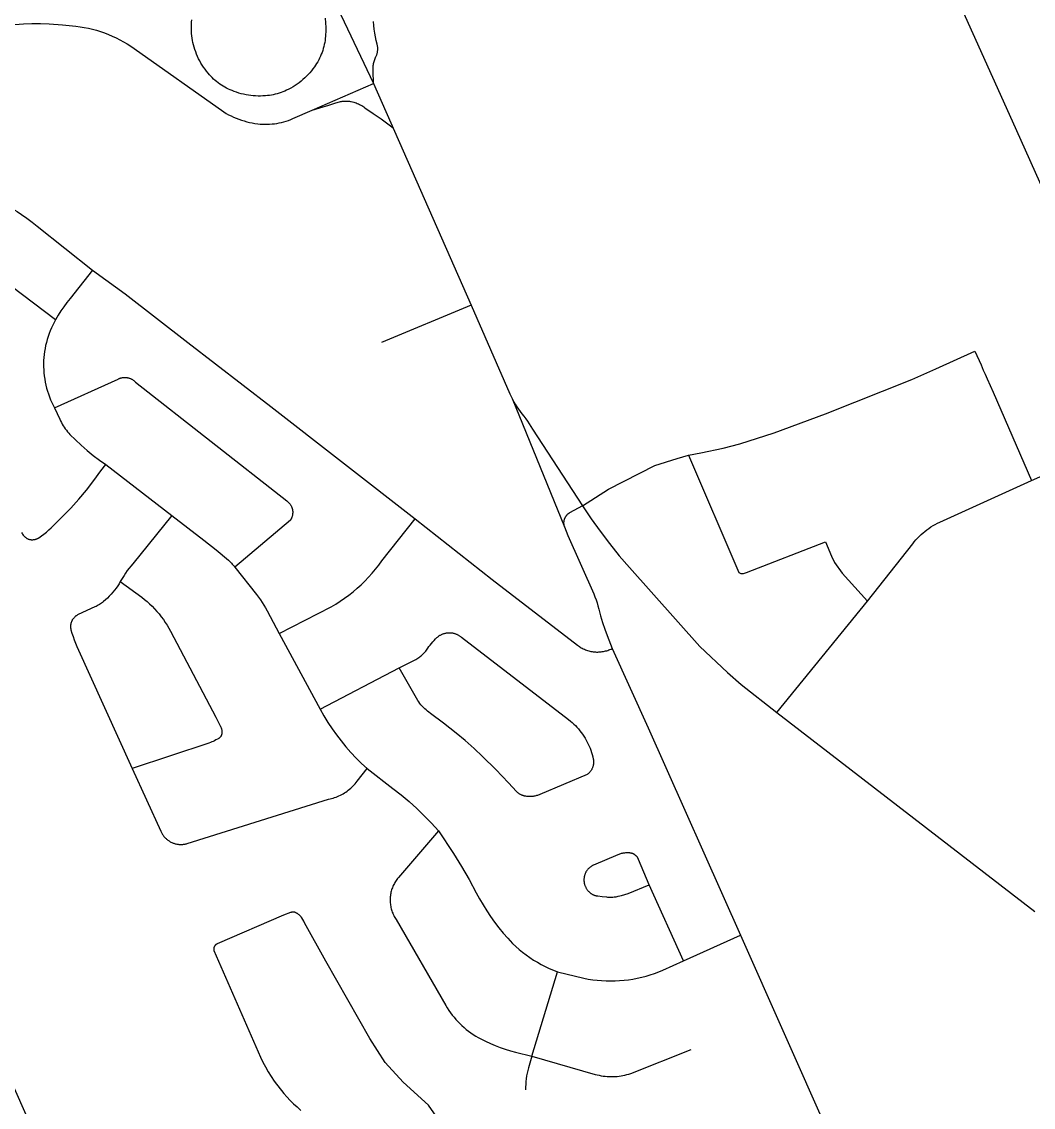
# Model space of a CAD drawing. Header units: inches. Extents: x 326453 to 344102, y 4677180 to 4689621.
# Drawn here: x 334223 to 335194, y 4681379 to 4682422 of the extents above; entities that cross this region are included whole.
import ezdxf

# ---------------------------------------------------------------- set-up
doc = ezdxf.new("R2010")
doc.units = ezdxf.units.IN
doc.header["$MEASUREMENT"] = 0
doc.layers.add('Street_Centreline', color=7, linetype='Continuous')

msp = doc.modelspace()

# ---------------------------------------------------------------- linework, layer by layer
at = {"layer": 'Street_Centreline'}
for p, q in [((334501.956, 4682336.69), (334560.8233, 4682362.1972)), ((334560.8233, 4682362.1972), (334654.5221, 4682149.5596)), ((334654.5221, 4682149.5596), (334568.2703, 4682113.6658)), ((334693.8478, 4682059.7951), (334744.0253, 4681936.4415)), ((334303.7372, 4681996.3012), (334367.1512, 4681947.3304)), ((334469.9908, 4681834.056), (334509.4356, 4681761.4088)), ((334509.4356, 4681761.4088), (334585.4266, 4681801.0495)), ((334947.9412, 4681758.3484), (335195.8834, 4681567.0923)), ((334858.5084, 4681519.6644), (334825.4576, 4681592.8436)), ((334151.0674, 4681542.7568), (334292.8792, 4681223.3838)), ((334858.5084, 4681519.6644), (334913.2224, 4681544.3943)), ((334913.2224, 4681544.3943), (335114.3564, 4681091.4805)), ((334712.6148, 4681428.3788), (334737.4757, 4681509.1982))]:
    msp.add_line(p, q, dxfattribs=at)
for points in [[(335009.142, 4682707.7503), (335009.0097, 4682707.0701), (335008.9006, 4682706.3858), (335008.815, 4682705.6982), (335008.7528, 4682705.008), (335008.7143, 4682704.3162), (335008.6993, 4682703.6234), (335008.7081, 4682702.9305), (335008.7404, 4682702.2383), (335008.7964, 4682701.5477), (335008.8759, 4682700.8593), (335008.9788, 4682700.174), (335009.1051, 4682699.4927), (335009.2545, 4682698.8161), (335009.427, 4682698.1449), (335009.6222, 4682697.4801), (335009.84, 4682696.8223), (335010.0801, 4682696.1723), (335010.3423, 4682695.5309), (335057.8173, 4682584.8127), (335174.1188, 4682326.4226), (335243.1956, 4682172.2234)], [(334460.3803, 4682578.0116), (334482.0379, 4682528.6116), (334507.6394, 4682474.3594), (334560.8233, 4682362.1972)], [(334514.4065, 4682425.2227), (334514.6949, 4682420.6924), (334514.8398, 4682416.1552), (334514.8412, 4682411.6157), (334514.7775, 4682409.6373), (334514.6482, 4682407.6621), (334514.4531, 4682405.6922), (334514.1927, 4682403.73), (334513.8672, 4682401.7775), (334513.4769, 4682399.8369), (334513.0222, 4682397.9104), (334512.5038, 4682396), (334511.922, 4682394.108), (334511.2777, 4682392.2363), (334510.5715, 4682390.3871), (334509.8042, 4682388.5624), (334508.9766, 4682386.7643), (334508.0896, 4682384.9947), (334507.1443, 4682383.2555), (334506.1417, 4682381.5488), (334505.0829, 4682379.8763), (334503.969, 4682378.24), (334502.5834, 4682376.3459), (334501.1332, 4682374.5007), (334499.6202, 4682372.7067), (334498.0461, 4682370.966), (334496.4129, 4682369.2807), (334494.7225, 4682367.6528), (334492.9769, 4682366.0842), (334491.1782, 4682364.5767), (334489.3285, 4682363.1323), (334487.43, 4682361.7527), (334485.4851, 4682360.4393), (334483.4959, 4682359.1939), (334481.465, 4682358.018), (334479.3947, 4682356.9128), (334477.2874, 4682355.8798), (334475.5283, 4682355.0899), (334473.744, 4682354.3586), (334471.9366, 4682353.6865), (334470.108, 4682353.0744), (334468.2602, 4682352.5231), (334466.3952, 4682352.0331), (334464.515, 4682351.6048), (334462.6217, 4682351.2389), (334460.7174, 4682350.9357), (334458.8041, 4682350.6955), (334456.8839, 4682350.5186), (334454.5555, 4682350.381), (334452.2239, 4682350.3195), (334449.8916, 4682350.3343), (334447.5609, 4682350.4253), (334445.2345, 4682350.5924), (334442.9148, 4682350.8354), (334440.6043, 4682351.1541), (334438.3054, 4682351.5482), (334436.0206, 4682352.0171), (334433.7523, 4682352.5605), (334431.5031, 4682353.1777), (334429.2752, 4682353.868), (334427.071, 4682354.6308), (334424.893, 4682355.4652), (334423.1266, 4682356.2092), (334421.3856, 4682357.0108), (334419.6719, 4682357.8692), (334417.9873, 4682358.7834), (334416.3337, 4682359.7525), (334414.7128, 4682360.7754), (334413.1264, 4682361.851), (334411.5761, 4682362.9782), (334410.0638, 4682364.1556), (334408.591, 4682365.3822), (334407.1593, 4682366.6565), (334405.7702, 4682367.9771), (334404.4253, 4682369.3427), (334403.1259, 4682370.7517), (334401.8736, 4682372.2027), (334400.379, 4682374.0566), (334398.9487, 4682375.9605), (334397.5843, 4682377.9122), (334396.2875, 4682379.9094), (334395.0598, 4682381.9498), (334393.9025, 4682384.031), (334392.8172, 4682386.1506), (334391.8049, 4682388.306), (334390.867, 4682390.4948), (334390.0044, 4682392.7144), (334389.2183, 4682394.9622), (334388.5095, 4682397.2356), (334387.8789, 4682399.5319), (334387.3721, 4682401.6558), (334386.9365, 4682403.7954), (334386.5725, 4682405.9484), (334386.2806, 4682408.1123), (334386.061, 4682410.2848), (334385.914, 4682412.4634), (334385.8398, 4682414.6457), (334385.8384, 4682416.8292), (334385.9099, 4682419.0116), (334386.0542, 4682421.1903), (334386.2711, 4682423.3631)], [(334216.2511, 4682419.1049), (334224.486, 4682419.67), (334232.7355, 4682419.9495), (334240.8119, 4682419.9495), (334249.2389, 4682419.651), (334262.126, 4682418.759), (334274.9771, 4682417.4454), (334278.9807, 4682416.9023), (334282.964, 4682416.2267), (334286.9228, 4682415.4193), (334290.8526, 4682414.481), (334294.7491, 4682413.4129), (334298.608, 4682412.2161), (334302.4251, 4682410.892), (334306.1962, 4682409.4419), (334309.9171, 4682407.8676), (334313.5837, 4682406.1707), (334317.192, 4682404.3531), (334320.738, 4682402.4168), (334324.2179, 4682400.3639), (334327.6277, 4682398.1967), (334330.9638, 4682395.9176), (334416.9594, 4682335.0512), (334419.2534, 4682333.6783), (334421.5924, 4682332.3836), (334423.9737, 4682331.1685), (334426.3947, 4682330.0345), (334428.8525, 4682328.9827), (334431.3444, 4682328.0145), (334433.8676, 4682327.1309), (334436.4191, 4682326.3329), (334438.9962, 4682325.6214), (334441.5957, 4682324.9973), (334444.2148, 4682324.4612), (334446.8505, 4682324.0137), (334449.4998, 4682323.6555), (334451.794, 4682323.4253), (334454.0949, 4682323.2757), (334456.3995, 4682323.207), (334458.7052, 4682323.2192), (334461.0091, 4682323.3123), (334463.3082, 4682323.4861), (334465.5998, 4682323.7405), (334467.8811, 4682324.0752), (334470.1493, 4682324.4897), (334472.4015, 4682324.9836), (334476.847, 4682326.2067), (334479.0348, 4682326.9345), (334481.1958, 4682327.7387), (334483.3272, 4682328.6181), (334501.956, 4682336.69)], [(334560.8233, 4682362.1972), (334560.2997, 4682374.4988), (334560.2746, 4682375.5025), (334560.2846, 4682376.5064), (334560.3298, 4682377.5094), (334560.4101, 4682378.5102), (334560.5255, 4682379.5075), (334560.6757, 4682380.5002), (334560.8605, 4682381.487), (334561.0798, 4682382.4668), (334561.3333, 4682383.4382), (334561.6207, 4682384.4002), (334561.9416, 4682385.3516), (334562.2956, 4682386.2911), (334562.6823, 4682387.2176), (334563.1013, 4682388.13), (334563.3451, 4682388.6603), (334563.571, 4682389.1985), (334563.7786, 4682389.7441), (334563.9676, 4682390.2963), (334564.1379, 4682390.8546), (334564.2892, 4682391.4183), (334564.4214, 4682391.9869), (334564.5344, 4682392.5595), (334564.628, 4682393.1357), (334564.7021, 4682393.7146), (334564.7566, 4682394.2958), (334564.7914, 4682394.8784), (334564.8066, 4682395.4619), (334564.802, 4682396.0456), (334564.7778, 4682396.6288), (334564.7339, 4682397.2108), (334564.6704, 4682397.791), (334564.5873, 4682398.3688), (334564.4848, 4682398.9434), (334564.3629, 4682399.5142), (334564.2219, 4682400.0806), (334563.3388, 4682403.6378), (334562.5814, 4682407.2238), (334561.9507, 4682410.8343), (334561.4475, 4682414.4647), (334561.0724, 4682418.1106), (334560.8259, 4682421.7674)], [(334501.956, 4682336.69), (334512.4716, 4682339.8247), (334517.9535, 4682341.6914), (334523.4812, 4682343.3052), (334529.0497, 4682344.9663), (334529.9007, 4682345.1328), (334530.757, 4682345.2694), (334531.6176, 4682345.3757), (334532.4814, 4682345.4518), (334533.3474, 4682345.4975), (334534.2144, 4682345.5127), (334535.0814, 4682345.4975), (334535.9474, 4682345.4518), (334536.8112, 4682345.3757), (334537.6718, 4682345.2694), (334538.5281, 4682345.1328), (334539.3791, 4682344.9663), (334540.5553, 4682344.6931), (334541.7212, 4682344.3791), (334542.8754, 4682344.0246), (334544.0166, 4682343.6302), (334545.1434, 4682343.1962), (334546.2543, 4682342.7232), (334547.3481, 4682342.2117), (334548.4235, 4682341.6625), (334549.479, 4682341.0761), (334550.5134, 4682340.4533), (334551.5255, 4682339.7949), (334552.5141, 4682339.1015), (334560.2905, 4682333.587), (334568.1995, 4682328.2645), (334579.561, 4682319.6743)], [(334172.6733, 4682254.7865), (334174.894, 4682254.7835), (334177.1133, 4682254.7042), (334179.3285, 4682254.5487), (334181.5371, 4682254.3171), (334183.7364, 4682254.0097), (334185.9238, 4682253.627), (334188.0968, 4682253.1692), (334190.2528, 4682252.637), (334192.3892, 4682252.031), (334194.5035, 4682251.352), (334196.5932, 4682250.6006), (334198.6559, 4682249.7779), (334200.6891, 4682248.8848), (334205.2511, 4682246.6986), (334209.742, 4682244.3698), (334214.1573, 4682241.9004), (334218.4924, 4682239.2931), (334222.7432, 4682236.5504), (334227.8964, 4682233.0019), (334232.9463, 4682229.3078), (334237.8887, 4682225.4712), (334290.9488, 4682183.0564)], [(334290.9488, 4682183.0564), (334269.307, 4682155.8746), (334266.2923, 4682151.9694), (334263.396, 4682147.9756), (334260.6207, 4682143.8968), (334257.969, 4682139.7366), (334255.4432, 4682135.4988)], [(334290.9488, 4682183.0564), (334303.7709, 4682173.6654), (334322.0959, 4682160.4817), (334382.5514, 4682113.7394), (334462.1236, 4682052.0032), (334600.632, 4681944.4318)], [(334255.4432, 4682135.4988), (334202.5649, 4682175.3488)], [(334654.5221, 4682149.5596), (334691.7308, 4682064.2607), (334692.8922, 4682061.7157), (334694.1384, 4682059.2111), (334695.4681, 4682056.7498), (334696.8797, 4682054.3345), (334698.3716, 4682051.968), (334699.9421, 4682049.653), (334701.5895, 4682047.392), (334703.3119, 4682045.1876), (334705.1528, 4682042.8406), (334706.9229, 4682040.4397), (334708.6206, 4682037.9871), (334710.2444, 4682035.4849), (334711.7929, 4682032.9355), (334713.2646, 4682030.3409), (334761.346, 4681956.7991)], [(334255.4432, 4682135.4988), (334254.0136, 4682132.9156), (334252.6728, 4682130.2852), (334251.4224, 4682127.6107), (334250.2639, 4682124.8951), (334249.1985, 4682122.1416), (334248.2275, 4682119.3535), (334247.352, 4682116.5339), (334246.5731, 4682113.6861), (334245.8916, 4682110.8134), (334245.3084, 4682107.9192), (334244.8241, 4682105.0068), (334244.4393, 4682102.0796), (334244.1544, 4682099.141), (334243.9698, 4682096.1944), (334243.8857, 4682093.2432), (334243.9021, 4682090.2908), (334244.0191, 4682087.3408), (334244.2365, 4682084.3964), (334244.554, 4682081.4611), (334244.9714, 4682078.5384), (334245.488, 4682075.6315), (334246.1034, 4682072.744), (334246.8168, 4682069.8791), (334247.6273, 4682067.0401), (334248.5341, 4682064.2305), (334249.5361, 4682061.4533), (334250.632, 4682058.7118), (334251.8208, 4682056.0093), (334253.1008, 4682053.3489), (334254.4708, 4682050.7336)], [(334761.346, 4681956.7991), (334786.5327, 4681972.7311), (334830.7337, 4681995.6368), (334852.4596, 4682002.1251), (334863.1278, 4682005.3802), (334874.9946, 4682007.6631), (334896.6006, 4682012.1415), (334912.5879, 4682016.3251), (334945.6262, 4682026.8877), (334994.7031, 4682045.0397), (335077.6593, 4682078.2109), (335100.7434, 4682088.1835), (335138.3039, 4682105.3912), (335144.1568, 4682092.048), (335146.3117, 4682087.1348), (335148.0983, 4682083.0528), (335149.9807, 4682078.7577), (335155.6292, 4682065.9702), (335192.7197, 4681981.2254)], [(334254.4708, 4682050.7336), (334315.446, 4682078.5317), (334315.8919, 4682078.7437), (334316.3449, 4682078.9403), (334316.8043, 4682079.1214), (334317.2696, 4682079.2866), (334317.7403, 4682079.4358), (334318.2158, 4682079.5689), (334318.6956, 4682079.6856), (334319.1791, 4682079.7859), (334319.6658, 4682079.8696), (334320.155, 4682079.9367), (334320.6462, 4682079.987), (334321.1388, 4682080.0205), (334321.6323, 4682080.0371), (334322.1261, 4682080.0368), (334322.6196, 4682080.0197), (334323.1122, 4682079.9858), (334323.6034, 4682079.935), (334324.0926, 4682079.8675), (334324.5791, 4682079.7833), (334325.0625, 4682079.6825), (334325.5422, 4682079.5653), (334326.0176, 4682079.4318), (334326.4881, 4682079.2821), (334326.9533, 4682079.1164), (334327.4125, 4682078.9349), (334327.8653, 4682078.7378), (334328.311, 4682078.5254), (334328.7493, 4682078.2979), (334329.1795, 4682078.0556), (334329.6012, 4682077.7986), (334330.0138, 4682077.5275), (334330.417, 4682077.2424), (334330.8102, 4682076.9436), (334331.193, 4682076.6317), (334331.5648, 4682076.3068), (334331.9254, 4682075.9694), (334332.2742, 4682075.6199), (334477.3882, 4681961.626), (334477.7715, 4681961.3451), (334478.1448, 4681961.051), (334478.5075, 4681960.7441), (334478.8594, 4681960.4247), (334479.1999, 4681960.0932), (334479.5286, 4681959.7501), (334479.8452, 4681959.3957), (334480.1492, 4681959.0304), (334480.4402, 4681958.6548), (334480.718, 4681958.2693), (334480.9822, 4681957.8743), (334481.2324, 4681957.4703), (334481.4684, 4681957.0579), (334481.6899, 4681956.6375), (334481.8966, 4681956.2096), (334482.0882, 4681955.7747), (334482.2645, 4681955.3334), (334482.4253, 4681954.8863), (334482.5705, 4681954.4338), (334482.6997, 4681953.9765), (334482.813, 4681953.515), (334482.91, 4681953.0498), (334482.9908, 4681952.5816), (334483.0552, 4681952.1107), (334483.1032, 4681951.638), (334483.1346, 4681951.1638), (334483.1494, 4681950.6888), (334483.1477, 4681950.2137), (334483.1294, 4681949.7388), (334483.0946, 4681949.2649), (334483.0432, 4681948.7925), (334482.9754, 4681948.3222), (334482.8913, 4681947.8545), (334482.7908, 4681947.39), (334482.6742, 4681946.9294), (334482.5417, 4681946.473), (334482.3933, 4681946.0216), (334482.2292, 4681945.5756), (334482.0497, 4681945.1356), (334481.8549, 4681944.7022), (334481.6452, 4681944.2758), (334481.4207, 4681943.857), (334481.1817, 4681943.4463), (334480.9286, 4681943.0441), (334427.5564, 4681897.8228)], [(334254.4708, 4682050.7336), (334259.4085, 4682039.866), (334260.1647, 4682038.2743), (334260.9745, 4682036.7092), (334261.837, 4682035.1725), (334262.7513, 4682033.666), (334263.7163, 4682032.1915), (334264.7309, 4682030.7507), (334265.7939, 4682029.3451), (334266.904, 4682027.9766), (334268.06, 4682026.6465), (334269.2606, 4682025.3566), (334274.5753, 4682020.0255), (334280.0715, 4682014.8818), (334285.7428, 4682009.9317), (334291.5822, 4682005.1811), (334297.5827, 4682000.6358), (334303.7372, 4681996.3012)], [(334947.9412, 4681758.3484), (335035.0133, 4681865.1087), (335078.4878, 4681920.3889), (335079.9975, 4681922.2454), (335081.567, 4681924.0515), (335083.1947, 4681925.8054), (335084.8788, 4681927.5052), (335086.6176, 4681929.1491), (335088.4091, 4681930.7353), (335090.2515, 4681932.2621), (335092.1428, 4681933.7279), (335094.0809, 4681935.1312), (335096.0639, 4681936.4704), (335098.0895, 4681937.7441), (335100.1557, 4681938.951), (335102.2602, 4681940.0897), (335104.4007, 4681941.1591), (335192.7197, 4681981.2254), (335233.823, 4681999.3156), (335242.1793, 4682003.1566), (335250.4063, 4682007.2671), (335258.4955, 4682011.6427), (335302.0561, 4682035.9864)], [(334222.6617, 4681931.0741), (334223.1951, 4681930.281), (334223.7562, 4681929.5072), (334224.3443, 4681928.7538), (334224.9586, 4681928.0216), (334225.2482, 4681927.7), (334225.5487, 4681927.3888), (334225.8599, 4681927.0881), (334226.1813, 4681926.7984), (334226.5126, 4681926.52), (334226.8533, 4681926.2534), (334227.2031, 4681925.9987), (334227.5616, 4681925.7563), (334227.9282, 4681925.5265), (334228.3026, 4681925.3096), (334228.6843, 4681925.1058), (334229.0729, 4681924.9154), (334229.4678, 4681924.7386), (334229.8843, 4681924.6245), (334230.3045, 4681924.5248), (334230.7278, 4681924.4396), (334231.1539, 4681924.3691), (334231.5821, 4681924.3134), (334232.012, 4681924.2724), (334232.4431, 4681924.2463), (334232.8748, 4681924.2351), (334233.3066, 4681924.2388), (334233.7381, 4681924.2573), (334234.1686, 4681924.2908), (334234.5978, 4681924.339), (334235.025, 4681924.402), (334235.4498, 4681924.4798), (334235.8716, 4681924.5721), (334236.2901, 4681924.6789), (334236.7046, 4681924.8001), (334237.1146, 4681924.9355), (334237.5198, 4681925.085), (334237.9195, 4681925.2483), (334238.3134, 4681925.4254), (334238.701, 4681925.6159), (334239.0818, 4681925.8197), (334239.4552, 4681926.0365), (334241.8985, 4681927.828), (334244.2851, 4681929.6944), (334246.6128, 4681931.6336), (334248.8794, 4681933.644), (334251.0828, 4681935.7235), (334270.0466, 4681954.544), (334277.7203, 4681963.0994), (334285.1061, 4681971.9047), (334292.1957, 4681980.95), (334298.9815, 4681990.2255), (334303.7372, 4681996.3012)], [(334863.1278, 4682005.3802), (334911.539, 4681892.6103), (334913.4569, 4681891.8675), (334915.9142, 4681891.8675), (334918.9558, 4681892.7741), (334994.8167, 4681922.2118), (335000.5103, 4681908.3723), (335003.537, 4681902.3755), (335010.684, 4681892.1187), (335035.0133, 4681865.1087)], [(334761.346, 4681956.7991), (334748.914, 4681949.9285), (334748.584, 4681949.7371), (334748.2607, 4681949.5343), (334747.9448, 4681949.3204), (334747.6365, 4681949.0955), (334747.3363, 4681948.8601), (334747.0444, 4681948.6143), (334746.7613, 4681948.3585), (334746.4872, 4681948.093), (334746.2226, 4681947.8181), (334745.9678, 4681947.5341), (334745.723, 4681947.2414), (334745.4885, 4681946.9403), (334745.2647, 4681946.6313), (334745.0519, 4681946.3146), (334744.8501, 4681945.9907), (334744.6598, 4681945.66), (334744.4812, 4681945.3229), (334744.3144, 4681944.9797), (334744.1597, 4681944.6309), (334744.0172, 4681944.2769), (334743.8872, 4681943.9182), (334743.7698, 4681943.5551), (334743.665, 4681943.1882), (334743.5732, 4681942.8178), (334743.4943, 4681942.4445), (334743.4285, 4681942.0687), (334743.3758, 4681941.6908), (334743.3364, 4681941.3112), (334743.3102, 4681940.9306), (334743.2972, 4681940.5492), (334743.2976, 4681940.1676), (334743.3113, 4681939.7863), (334743.3383, 4681939.4057), (334743.3786, 4681939.0263), (334743.432, 4681938.6485), (334743.4986, 4681938.2728), (334743.5783, 4681937.8996), (334743.6709, 4681937.5294), (334743.7764, 4681937.1627), (334743.8946, 4681936.7999), (334744.0253, 4681936.4415), (334747.1858, 4681928.2261), (334772.1538, 4681872.2981), (334773.3172, 4681869.4352), (334774.3917, 4681866.5379), (334775.3763, 4681863.6088), (334776.2701, 4681860.6507), (334777.0721, 4681857.6664), (334778.7986, 4681851.2133), (334780.7087, 4681844.8121), (334782.8009, 4681838.4681), (334785.0735, 4681832.1865), (334789.8035, 4681819.6739)], [(334761.346, 4681956.7991), (334769.6381, 4681944.4291), (334778.3017, 4681932.3164), (334787.3287, 4681920.4721), (334796.7108, 4681908.907), (334806.4395, 4681897.6318), (334873.9655, 4681821.7304), (334900.7349, 4681796.6688), (334913.8876, 4681785.2209), (334947.9412, 4681758.3484)], [(334367.1512, 4681947.3304), (334329.5107, 4681901.0999), (334327.709, 4681898.9584), (334325.9729, 4681896.7635), (334324.3037, 4681894.5172), (334322.7032, 4681892.2215), (334321.1727, 4681889.8785), (334317.5535, 4681884.1512)], [(334367.1512, 4681947.3304), (334397.6566, 4681923.9118), (334409.7079, 4681914.3725), (334421.4708, 4681904.4797), (334422.4325, 4681903.6179), (334423.365, 4681902.7247), (334424.2674, 4681901.801), (334425.1387, 4681900.8479), (334425.9779, 4681899.8665), (334426.7841, 4681898.8577), (334427.5564, 4681897.8228)], [(334469.9908, 4681834.056), (334520.1491, 4681859.8112), (334524.5343, 4681862.4156), (334528.8295, 4681865.166), (334533.0298, 4681868.0593), (334537.1305, 4681871.0921), (334541.1269, 4681874.261), (334545.0144, 4681877.5626), (334548.7888, 4681880.9929), (334552.4458, 4681884.5483), (334555.9811, 4681888.2245), (334559.3908, 4681892.0175), (334562.6711, 4681895.9231), (334565.8183, 4681899.9367), (334568.8287, 4681904.0538), (334600.632, 4681944.4318)], [(334600.632, 4681944.4318), (334674.7595, 4681886.1408), (334756.6127, 4681822.933), (334757.4939, 4681822.2769), (334758.3974, 4681821.6519), (334759.3223, 4681821.059), (334760.2673, 4681820.4987), (334761.2313, 4681819.9719), (334762.2132, 4681819.4791), (334763.2117, 4681819.0209), (334764.2257, 4681818.5979), (334765.2538, 4681818.2107), (334766.2948, 4681817.8596), (334767.3474, 4681817.5452), (334768.4104, 4681817.2677), (334769.4825, 4681817.0277), (334770.5623, 4681816.8252), (334771.6485, 4681816.6607), (334772.7398, 4681816.5342), (334773.8349, 4681816.446), (334774.9324, 4681816.3961), (334776.0309, 4681816.3847), (334777.1292, 4681816.4116), (334778.2259, 4681816.477), (334779.3196, 4681816.5807), (334780.409, 4681816.7225), (334781.4928, 4681816.9024), (334782.5696, 4681817.1201), (334783.6382, 4681817.3753), (334784.6972, 4681817.6677), (334785.7453, 4681817.997), (334786.7812, 4681818.3627), (334787.8037, 4681818.7645), (334788.8116, 4681819.2017), (334789.8035, 4681819.6739)], [(334427.5564, 4681897.8228), (334448.4732, 4681871.592), (334450.3726, 4681869.1259), (334452.1878, 4681866.5971), (334453.9167, 4681864.0087), (334455.5574, 4681861.3634), (334457.108, 4681858.6643), (334458.5667, 4681855.9145), (334469.9908, 4681834.056)], [(334317.5535, 4681884.1512), (334316.3468, 4681881.9884), (334315.0605, 4681879.8736), (334313.5901, 4681877.8094), (334312.0478, 4681875.7985), (334310.4354, 4681873.8433), (334308.7303, 4681871.9145), (334306.962, 4681870.0434), (334305.1325, 4681868.2321), (334303.2439, 4681866.4826), (334301.2981, 4681864.7968), (334300.3715, 4681864.0466), (334299.4203, 4681863.3278), (334298.4456, 4681862.6413), (334297.4485, 4681861.9877), (334296.4301, 4681861.3678), (334295.3915, 4681860.7823), (334294.3339, 4681860.2319), (334293.2585, 4681859.7172), (334277.0626, 4681852.2958), (334276.6307, 4681852.0598), (334276.2071, 4681851.8092), (334275.7922, 4681851.5443), (334275.3866, 4681851.2656), (334274.9907, 4681850.9731), (334274.605, 4681850.6674), (334274.2298, 4681850.3488), (334273.8657, 4681850.0176), (334273.5131, 4681849.6742), (334273.1723, 4681849.319), (334272.8439, 4681848.9524), (334272.5281, 4681848.5749), (334272.2252, 4681848.1869), (334271.9774, 4681847.8457), (334271.7417, 4681847.4961), (334271.5184, 4681847.1384), (334271.3076, 4681846.7732), (334271.1098, 4681846.4008), (334270.9251, 4681846.0217), (334270.7538, 4681845.6365), (334270.5961, 4681845.2454), (334270.4521, 4681844.8491), (334270.3221, 4681844.448), (334270.2061, 4681844.0425), (334270.1044, 4681843.6333), (334270.0171, 4681843.2208), (334269.9443, 4681842.8055), (334269.886, 4681842.3879), (334269.8424, 4681841.9685), (334269.8134, 4681841.5478), (334269.7992, 4681841.1264), (334269.7997, 4681840.7047), (334269.8149, 4681840.2833), (334269.8449, 4681839.8627), (334269.8896, 4681839.4434), (334269.9489, 4681839.026), (334270.0227, 4681838.6108), (334270.111, 4681838.1985), (334270.2137, 4681837.7895), (334271.159, 4681834.497), (334272.2099, 4681831.2368), (334273.3653, 4681828.012), (334274.6242, 4681824.8263), (334275.985, 4681821.6827), (334328.9224, 4681704.6148)], [(334317.5535, 4681884.1512), (334338.1488, 4681869.0298), (334340.7635, 4681866.9725), (334343.3079, 4681864.8286), (334345.779, 4681862.6008), (334348.174, 4681860.2912), (334350.4902, 4681857.9028), (334352.7251, 4681855.438), (334354.8761, 4681852.8998), (334356.9408, 4681850.2908), (334358.9169, 4681847.6141), (334360.8021, 4681844.8727), (334362.5944, 4681842.0696), (334364.2918, 4681839.208), (334365.8922, 4681836.2911), (334409.3091, 4681753.9176), (334413.8945, 4681744.8383), (334414.0716, 4681744.4715), (334414.2363, 4681744.099), (334414.3884, 4681743.7212), (334414.5277, 4681743.3384), (334414.654, 4681742.9512), (334414.7673, 4681742.56), (334414.8673, 4681742.1652), (334414.954, 4681741.7672), (334415.0272, 4681741.3666), (334415.087, 4681740.9637), (334415.1331, 4681740.5591), (334415.1657, 4681740.1531), (334415.1846, 4681739.7462), (334415.1898, 4681739.339), (334415.1812, 4681738.9318), (334415.1591, 4681738.5251), (334415.1385, 4681738.2947), (334415.11, 4681738.0652), (334415.0734, 4681737.8368), (334415.0288, 4681737.6098), (334414.9763, 4681737.3846), (334414.916, 4681737.1613), (334414.8479, 4681736.9402), (334414.7722, 4681736.7217), (334414.6888, 4681736.5059), (334414.5978, 4681736.2932), (334414.4996, 4681736.0839), (334414.394, 4681735.878), (334414.2814, 4681735.676), (334414.1617, 4681735.4781), (334414.0351, 4681735.2845), (334413.9019, 4681735.0954), (334413.7621, 4681734.9111), (334413.616, 4681734.7319), (334413.4637, 4681734.5578), (334413.3054, 4681734.3891), (334413.1412, 4681734.2262), (334412.9715, 4681734.069), (334412.7964, 4681733.9179), (334412.6161, 4681733.773), (334412.4308, 4681733.6345), (334412.2409, 4681733.5026), (334412.0464, 4681733.3774), (334410.7711, 4681732.6171), (334409.471, 4681731.9), (334408.1476, 4681731.227), (334406.8023, 4681730.5989), (334405.4367, 4681730.0162), (334404.0523, 4681729.4798), (334402.6506, 4681728.9901), (334328.9224, 4681704.6148)], [(334585.4266, 4681801.0495), (334601.2352, 4681809.3292), (334602.2255, 4681809.8839), (334603.1958, 4681810.473), (334604.1447, 4681811.0959), (334605.0713, 4681811.7516), (334605.9742, 4681812.4395), (334606.8524, 4681813.1587), (334607.7049, 4681813.9082), (334608.5305, 4681814.6872), (334609.3282, 4681815.4947), (334610.0971, 4681816.3297), (334610.8363, 4681817.1912), (334611.5447, 4681818.0781), (334612.2216, 4681818.9893), (334612.866, 4681819.9237), (334613.9679, 4681821.5235), (334615.1233, 4681823.0852), (334616.3307, 4681824.6069), (334617.589, 4681826.0868), (334618.8966, 4681827.5234), (334620.2521, 4681828.9149), (334621.6538, 4681830.2598), (334622.1005, 4681830.6601), (334622.5606, 4681831.0448), (334623.0337, 4681831.4136), (334623.5191, 4681831.7659), (334624.0163, 4681832.1014), (334624.5247, 4681832.4197), (334625.0437, 4681832.7203), (334625.5727, 4681833.003), (334626.1111, 4681833.2674), (334626.6582, 4681833.5132), (334627.2135, 4681833.7401), (334627.7762, 4681833.9479), (334628.3456, 4681834.1362), (334628.9212, 4681834.3049), (334629.5022, 4681834.4538), (334630.088, 4681834.5827), (334630.6778, 4681834.6915), (334631.2711, 4681834.78), (334631.867, 4681834.8481), (334632.4649, 4681834.8957), (334633.0641, 4681834.9229), (334633.6639, 4681834.9295), (334634.2635, 4681834.9155), (334634.8623, 4681834.881), (334635.4596, 4681834.826), (334636.0546, 4681834.7506), (334636.6467, 4681834.6548), (334637.2352, 4681834.5388), (334637.8194, 4681834.4027), (334638.3986, 4681834.2466), (334638.972, 4681834.0709), (334639.5391, 4681833.8755), (334640.0992, 4681833.6609), (334640.6516, 4681833.4272), (334641.1956, 4681833.1746), (334641.7307, 4681832.9037), (334642.2562, 4681832.6145), (334642.7715, 4681832.3075), (334643.276, 4681831.983), (334643.769, 4681831.6414), (334644.25, 4681831.2832), (334644.7185, 4681830.9086), (334645.1739, 4681830.5182), (334748.0422, 4681751.4469), (334749.7409, 4681750.0949), (334751.3928, 4681748.6861), (334752.9961, 4681747.2222), (334754.5489, 4681745.7048), (334756.0494, 4681744.1358), (334757.496, 4681742.5168), (334758.8869, 4681740.8498), (334760.2206, 4681739.1367), (334761.4956, 4681737.3794), (334762.7103, 4681735.58), (334763.8634, 4681733.7405), (334764.9536, 4681731.863), (334765.9796, 4681729.9496), (334766.9402, 4681728.0026), (334767.8344, 4681726.0242), (334768.6611, 4681724.0167), (334769.4193, 4681721.9824), (334770.1083, 4681719.9235), (334770.7271, 4681717.8425), (334771.2752, 4681715.7417), (334771.7518, 4681713.6236), (334771.8474, 4681713.1178), (334771.9253, 4681712.609), (334771.9854, 4681712.0977), (334772.0275, 4681711.5847), (334772.0516, 4681711.0705), (334772.0578, 4681710.5557), (334772.0459, 4681710.0411), (334772.016, 4681709.5272), (334771.9682, 4681709.0146), (334771.9024, 4681708.5041), (334771.8188, 4681707.9961), (334771.7175, 4681707.4914), (334771.5986, 4681706.9906), (334771.4623, 4681706.4942), (334771.3087, 4681706.0029), (334771.1379, 4681705.5173), (334770.9503, 4681705.0379), (334770.746, 4681704.5654), (334770.5253, 4681704.1003), (334770.2885, 4681703.6433), (334770.0358, 4681703.1948), (334769.7676, 4681702.7554), (334769.4842, 4681702.3257), (334769.1859, 4681701.9062), (334768.8731, 4681701.4973), (334768.5462, 4681701.0997), (334768.2056, 4681700.7137), (334767.8517, 4681700.3399), (334767.4849, 4681699.9787), (334767.1058, 4681699.6305), (334766.7146, 4681699.2959), (334766.312, 4681698.9751), (334765.8984, 4681698.6686), (334720.5026, 4681679.5522), (334719.7115, 4681679.2347), (334718.9101, 4681678.9443), (334718.0993, 4681678.6812), (334717.28, 4681678.4457), (334716.4532, 4681678.2382), (334715.6199, 4681678.0589), (334714.781, 4681677.9079), (334713.9374, 4681677.7855), (334713.0901, 4681677.6917), (334712.2402, 4681677.6267), (334711.3885, 4681677.5906), (334710.5361, 4681677.5834), (334709.684, 4681677.6051), (334708.833, 4681677.6557), (334707.9843, 4681677.7352), (334707.1388, 4681677.8433), (334706.2974, 4681677.9801), (334705.799, 4681678.0786), (334705.3042, 4681678.1939), (334704.8135, 4681678.326), (334704.3277, 4681678.4746), (334703.8471, 4681678.6396), (334703.3725, 4681678.8208), (334702.9042, 4681679.018), (334702.4429, 4681679.231), (334701.9891, 4681679.4595), (334701.5433, 4681679.7032), (334701.106, 4681679.9619), (334700.6778, 4681680.2353), (334700.2591, 4681680.5231), (334699.8503, 4681680.8249), (334699.4521, 4681681.1403), (334699.0647, 4681681.4692), (334698.6888, 4681681.8109), (334698.3246, 4681682.1652), (334697.9727, 4681682.5317), (334690.5146, 4681690.617), (334678.2398, 4681703.5694), (334665.5404, 4681716.1056), (334657.2886, 4681723.7854), (334648.8433, 4681731.2519), (334640.2101, 4681738.5004), (334627.9313, 4681748.2009), (334615.3291, 4681757.4774), (334613.9239, 4681758.5129), (334612.5559, 4681759.5971), (334611.2267, 4681760.7287), (334609.9382, 4681761.9062), (334608.6917, 4681763.1282), (334607.4889, 4681764.3932), (334606.3313, 4681765.6997), (334605.2202, 4681767.0459), (334604.1571, 4681768.4304), (334603.1432, 4681769.8513), (334585.4266, 4681801.0495)], [(334789.8035, 4681819.6739), (334824.5865, 4681743.6129), (334913.2224, 4681544.3943)], [(334509.4356, 4681761.4088), (334513.0401, 4681755.0588), (334516.8598, 4681748.8358), (334520.8901, 4681742.7472), (334525.1265, 4681736.8001), (334529.5638, 4681731.0015), (334534.197, 4681725.358), (334539.0206, 4681719.8764), (334544.0289, 4681714.5631), (334549.2161, 4681709.4242), (334554.5761, 4681704.4659)], [(334328.9224, 4681704.6148), (334356.4875, 4681644.2558), (334356.786, 4681643.59), (334357.1077, 4681642.9349), (334357.4519, 4681642.2915), (334357.8184, 4681641.6604), (334358.2067, 4681641.0425), (334358.6162, 4681640.4385), (334359.0466, 4681639.8492), (334359.4973, 4681639.2752), (334359.9677, 4681638.7173), (334360.4572, 4681638.1761), (334360.9654, 4681637.6524), (334361.4915, 4681637.1466), (334362.0349, 4681636.6596), (334362.5949, 4681636.1917), (334363.1709, 4681635.7437), (334363.7622, 4681635.316), (334364.3681, 4681634.9092), (334364.9877, 4681634.5237), (334365.6205, 4681634.1601), (334366.2655, 4681633.8188), (334366.922, 4681633.5002), (334367.5892, 4681633.2047), (334368.2664, 4681632.9326), (334368.9526, 4681632.6843), (334369.647, 4681632.46), (334370.3489, 4681632.2601), (334371.0572, 4681632.0848), (334371.7713, 4681631.9343), (334372.4902, 4681631.8088), (334373.213, 4681631.7084), (334373.9389, 4681631.6333), (334374.6669, 4681631.5835), (334375.3963, 4681631.5592), (334376.126, 4681631.5603), (334376.8553, 4681631.5868), (334377.5832, 4681631.6387), (334378.3088, 4681631.716), (334379.0314, 4681631.8186), (334379.7499, 4681631.9463), (334380.4635, 4681632.0989), (334381.1713, 4681632.2763), (334381.8726, 4681632.4783), (334517.5095, 4681674.9977), (334518.982, 4681675.3117), (334520.4432, 4681675.6749), (334521.8914, 4681676.0867), (334523.325, 4681676.5469), (334524.7423, 4681677.0547), (334526.1419, 4681677.6097), (334527.5221, 4681678.2113), (334528.8814, 4681678.8587), (334530.2183, 4681679.5513), (334531.5312, 4681680.2883), (334532.8188, 4681681.0688), (334534.0794, 4681681.8919), (334535.3118, 4681682.7568), (334536.5146, 4681683.6625), (334537.6863, 4681684.608), (334538.8258, 4681685.5921), (334539.9317, 4681686.6138), (334541.0027, 4681687.672), (334542.0377, 4681688.7655), (334543.0355, 4681689.893), (334543.995, 4681691.0532), (334544.9152, 4681692.245), (334554.5761, 4681704.4659)], [(334554.5761, 4681704.4659), (334579.3947, 4681685.4352), (334587.2274, 4681679.239), (334594.8609, 4681672.799), (334602.2875, 4681666.1215), (334609.5, 4681659.2132), (334616.4912, 4681652.081), (334623.254, 4681644.732)], [(334623.254, 4681644.732), (334584.6259, 4681599.8102), (334583.8974, 4681598.9328), (334583.1997, 4681598.0306), (334582.5337, 4681597.1048), (334581.9001, 4681596.1566), (334581.2996, 4681595.1869), (334580.7332, 4681594.1971), (334580.2013, 4681593.1883), (334579.7046, 4681592.1616), (334579.2438, 4681591.1184), (334578.8194, 4681590.0598), (334578.4319, 4681588.9872), (334578.0817, 4681587.9018), (334577.7693, 4681586.805), (334577.4951, 4681585.698), (334577.2593, 4681584.5821), (334577.0623, 4681583.4588), (334576.9043, 4681582.3293), (334576.7855, 4681581.1951), (334576.7061, 4681580.0574), (334576.666, 4681578.9176), (334576.6654, 4681577.7771), (334576.7043, 4681576.6373), (334576.7827, 4681575.4995), (334576.9003, 4681574.3652), (334577.0572, 4681573.2355), (334577.2531, 4681572.112), (334577.4877, 4681570.9959), (334577.7608, 4681569.8886), (334578.0721, 4681568.7915), (334578.4212, 4681567.7057), (334578.8077, 4681566.6327), (334579.231, 4681565.5738), (334579.6908, 4681564.5301), (334580.1864, 4681563.5029), (334580.7173, 4681562.4935), (334581.2828, 4681561.5031), (334581.8822, 4681560.5329), (334582.5149, 4681559.584), (334630.1653, 4681476.9605), (334631.5871, 4681474.5876), (334633.0874, 4681472.2635), (334634.6644, 4681469.9908), (334636.3165, 4681467.772), (334638.0417, 4681465.6096), (334639.8382, 4681463.5061), (334641.7039, 4681461.4637), (334643.6368, 4681459.4847), (334645.6347, 4681457.5714), (334647.6953, 4681455.7259), (334649.8165, 4681453.9503), (334651.9957, 4681452.2464), (334654.2307, 4681450.6163), (334656.5188, 4681449.0617), (334658.8576, 4681447.5844), (334661.2444, 4681446.186), (334663.6765, 4681444.8681), (334668.2629, 4681442.5741), (334672.9205, 4681440.4285), (334677.6447, 4681438.4337), (334682.4306, 4681436.5918), (334687.2732, 4681434.9046), (334692.1674, 4681433.3738), (334697.1084, 4681432.001), (334712.6148, 4681428.3788)], [(334623.254, 4681644.732), (334637.6549, 4681622.7435), (334645.3634, 4681610.5035), (334652.6312, 4681597.9969), (334659.4491, 4681585.2394), (334662.5828, 4681579.3563), (334665.9083, 4681573.5794), (334669.4219, 4681567.9149), (334673.1197, 4681562.369), (334676.9979, 4681556.9477), (334681.0522, 4681551.6568), (334685.2782, 4681546.502), (334689.6715, 4681541.4889), (334694.2271, 4681536.6229), (334697.3471, 4681533.6651), (334700.5694, 4681530.8189), (334703.8897, 4681528.0879), (334707.3042, 4681525.4754), (334710.8084, 4681522.9846), (334714.3981, 4681520.6187), (334718.0689, 4681518.3806), (334721.8161, 4681516.2731), (334725.6352, 4681514.2987), (334729.5213, 4681512.4599), (334733.4698, 4681510.759), (334737.4757, 4681509.1982)], [(334825.4576, 4681592.8436), (334815.3135, 4681617.1678), (334815.1705, 4681617.4944), (334815.0162, 4681617.8159), (334814.8507, 4681618.1318), (334814.6743, 4681618.4416), (334814.4872, 4681618.7452), (334814.2896, 4681619.042), (334814.0817, 4681619.3317), (334813.8638, 4681619.6139), (334813.6362, 4681619.8884), (334813.3991, 4681620.1548), (334813.1529, 4681620.4127), (334812.8978, 4681620.6618), (334812.6341, 4681620.9018), (334812.3622, 4681621.1325), (334812.0825, 4681621.3536), (334811.7951, 4681621.5647), (334811.5005, 4681621.7657), (334811.1991, 4681621.9562), (334810.8913, 4681622.1361), (334810.5773, 4681622.3051), (334810.2576, 4681622.463), (334809.9326, 4681622.6096), (334809.6026, 4681622.7448), (334809.2682, 4681622.8684), (334808.9296, 4681622.9802), (334808.5873, 4681623.0801), (334808.2417, 4681623.168), (334807.8932, 4681623.2437), (334807.5424, 4681623.3072), (334807.1895, 4681623.3584), (334806.835, 4681623.3973), (334806.0115, 4681623.4591), (334805.1865, 4681623.4932), (334804.3607, 4681623.4996), (334803.5352, 4681623.4784), (334802.7108, 4681623.4295), (334801.8886, 4681623.3529), (334801.0694, 4681623.2488), (334800.2541, 4681623.1174), (334799.4437, 4681622.9586), (334798.6391, 4681622.7728), (334797.8411, 4681622.5601), (334797.0508, 4681622.3208), (334796.2689, 4681622.0551), (334795.4964, 4681621.7633), (334772.1041, 4681611.7553), (334771.6215, 4681611.5389), (334771.1466, 4681611.306), (334770.6802, 4681611.0568), (334770.2226, 4681610.7917), (334769.7744, 4681610.511), (334769.3361, 4681610.2149), (334768.9083, 4681609.904), (334768.4916, 4681609.5784), (334768.0863, 4681609.2386), (334767.693, 4681608.8851), (334767.3121, 4681608.5182), (334766.9441, 4681608.1384), (334766.5894, 4681607.7461), (334766.2484, 4681607.3418), (334765.9217, 4681606.926), (334765.6094, 4681606.4992), (334765.3121, 4681606.0618), (334765.0301, 4681605.6144), (334764.7636, 4681605.1576), (334764.5131, 4681604.6918), (334764.2788, 4681604.2177), (334764.061, 4681603.7358), (334763.86, 4681603.2466), (334763.6759, 4681602.7508), (334763.5091, 4681602.2489), (334763.3597, 4681601.7416), (334763.2279, 4681601.2295), (334763.1138, 4681600.713), (334763.0177, 4681600.193), (334762.9395, 4681599.6699), (334762.8794, 4681599.1445), (334762.8376, 4681598.6173), (334762.8139, 4681598.089), (334762.8084, 4681597.5601), (334762.822, 4681597.0006), (334762.8549, 4681596.4419), (334762.907, 4681595.8847), (334762.9784, 4681595.3296), (334763.0689, 4681594.7773), (334763.1783, 4681594.2284), (334763.3067, 4681593.6837), (334763.4538, 4681593.1437), (334763.6195, 4681592.6091), (334763.8035, 4681592.0805), (334764.0057, 4681591.5586), (334764.2257, 4681591.044), (334764.4634, 4681590.5374), (334764.7184, 4681590.0392), (334764.9905, 4681589.5501), (334765.2794, 4681589.0707), (334765.5845, 4681588.6016), (334765.9057, 4681588.1432), (334766.2426, 4681587.6963), (334766.5946, 4681587.2612), (334766.9615, 4681586.8386), (334767.3428, 4681586.4288), (334767.7379, 4681586.0325), (334768.1466, 4681585.6501), (334768.5681, 4681585.282), (334769.0022, 4681584.9286), (334769.4482, 4681584.5905), (334769.8091, 4681584.3358), (334770.1786, 4681584.0936), (334770.5562, 4681583.864), (334770.9413, 4681583.6476), (334771.3336, 4681583.4443), (334771.7325, 4681583.2545), (334772.1378, 4681583.0785), (334772.5488, 4681582.9164), (334772.965, 4681582.7684), (334773.3861, 4681582.6346), (334773.8115, 4681582.5153), (334774.2407, 4681582.4106), (334774.6733, 4681582.3205), (334775.1086, 4681582.2453), (334775.5463, 4681582.1849), (334775.9858, 4681582.1395), (334780.2808, 4681581.7246), (334784.5664, 4681581.2204), (334785.5794, 4681581.1076), (334786.5957, 4681581.0284), (334787.614, 4681580.983), (334788.6333, 4681580.9714), (334789.6524, 4681580.9936), (334790.6702, 4681581.0497), (334791.6856, 4681581.1394), (334792.6974, 4681581.2628), (334793.7046, 4681581.4197), (334794.7061, 4681581.6098), (334795.7007, 4681581.8332), (334798.9592, 4681582.6672), (334802.1947, 4681583.5865), (334805.405, 4681584.5905), (334825.4576, 4681592.8436)], [(334623.7973, 4681366.5411), (334613.6338, 4681381.2604), (334589.2365, 4681403.1948), (334572.0459, 4681422.0513), (334557.1578, 4681445.3756), (334514.9675, 4681519.3517), (334494.5567, 4681556.3474), (334493.7255, 4681557.9399), (334492.8426, 4681559.5044), (334491.909, 4681561.0392), (334491.6589, 4681561.4206), (334491.3956, 4681561.7931), (334491.1194, 4681562.1561), (334490.8307, 4681562.5092), (334490.5299, 4681562.852), (334490.2172, 4681563.1841), (334489.8931, 4681563.5051), (334489.558, 4681563.8145), (334489.2123, 4681564.112), (334488.8563, 4681564.3972), (334488.4907, 4681564.6699), (334488.1157, 4681564.9295), (334487.7318, 4681565.1759), (334487.3396, 4681565.4087), (334486.9395, 4681565.6277), (334486.5319, 4681565.8325), (334486.1175, 4681566.023), (334485.6966, 4681566.1988), (334485.4976, 4681566.2739), (334485.296, 4681566.342), (334485.0922, 4681566.403), (334484.8864, 4681566.4568), (334484.6788, 4681566.5033), (334484.4697, 4681566.5426), (334484.2593, 4681566.5746), (334484.048, 4681566.5991), (334483.836, 4681566.6163), (334483.6234, 4681566.626), (334483.4107, 4681566.6283), (334483.198, 4681566.6231), (334482.9857, 4681566.6105), (334482.7738, 4681566.5904), (334482.5629, 4681566.563), (334482.353, 4681566.5281), (334482.1445, 4681566.486), (334481.9375, 4681566.4366), (334481.7325, 4681566.38), (334481.5295, 4681566.3162), (334481.3289, 4681566.2454), (334481.1309, 4681566.1675), (334480.9357, 4681566.0828), (334474.3169, 4681563.7059), (334410.6427, 4681536.0973), (334410.4723, 4681536.0277), (334410.3044, 4681535.9522), (334410.1393, 4681535.8708), (334409.9772, 4681535.7838), (334409.8182, 4681535.6911), (334409.6625, 4681535.5929), (334409.5104, 4681535.4894), (334409.3619, 4681535.3806), (334409.2174, 4681535.2666), (334409.0769, 4681535.1477), (334408.9407, 4681535.0239), (334408.8089, 4681534.8955), (334408.6817, 4681534.7625), (334408.5592, 4681534.6251), (334408.4416, 4681534.4836), (334408.329, 4681534.338), (334408.2215, 4681534.1886), (334408.1194, 4681534.0355), (334408.0227, 4681533.8789), (334407.9315, 4681533.7191), (334407.8459, 4681533.5561), (334407.7661, 4681533.3903), (334407.6922, 4681533.2217), (334407.6242, 4681533.0507), (334407.5622, 4681532.8774), (334407.5063, 4681532.7021), (334407.4566, 4681532.5249), (334407.4131, 4681532.346), (334407.3759, 4681532.1658), (334407.345, 4681531.9844), (334407.3205, 4681531.802), (334407.3023, 4681531.6188), (334407.2906, 4681531.4351), (334407.2853, 4681531.2512), (334407.2865, 4681531.0671), (334407.2941, 4681530.8832), (334407.3081, 4681530.6997), (334407.3285, 4681530.5168), (334407.3553, 4681530.3347), (334407.3885, 4681530.1537), (334407.428, 4681529.974), (334407.4737, 4681529.7957), (334450.1224, 4681432.2842), (334452.2808, 4681427.4194), (334454.5829, 4681422.6211), (334457.0269, 4681417.8934), (334459.6105, 4681413.2406), (334462.3315, 4681408.6667), (334465.1874, 4681404.1758), (334474.5901, 4681392.5014), (334477.6472, 4681389.1209), (334480.7947, 4681385.8244), (334484.0303, 4681382.6143), (334487.3518, 4681379.4932), (334490.9691, 4681376.1987)], [(334737.4757, 4681509.1982), (334762.7836, 4681503.0571), (334767.0123, 4681502.2755), (334771.2647, 4681501.6355), (334775.536, 4681501.1378), (334779.8216, 4681500.7829), (334784.1167, 4681500.5713), (334788.4164, 4681500.5032), (334792.716, 4681500.5786), (334797.0107, 4681500.7975), (334801.2957, 4681501.1596), (334805.5662, 4681501.6645), (334809.8175, 4681502.3117), (334814.0448, 4681503.1004), (334818.2434, 4681504.0298), (334822.4087, 4681505.0989), (334826.5359, 4681506.3063), (334830.6206, 4681507.6509), (334834.6581, 4681509.131), (334838.644, 4681510.7451), (334858.5084, 4681519.6644)], [(334712.6148, 4681428.3788), (334773.6176, 4681410.8087), (334775.4758, 4681410.3076), (334777.35, 4681409.8699), (334779.238, 4681409.4961), (334781.1376, 4681409.1868), (334783.0467, 4681408.9423), (334784.9629, 4681408.7628), (334786.8842, 4681408.6485), (334788.8082, 4681408.5996), (334790.7328, 4681408.6162), (334792.6557, 4681408.6982), (334794.5746, 4681408.8455), (334796.4875, 4681409.058), (334798.3921, 4681409.3354), (334800.2861, 4681409.6774), (334802.1674, 4681410.0836), (334804.0338, 4681410.5535), (334805.8831, 4681411.0865), (334807.7132, 4681411.6822), (334865.8517, 4681434.6489)], [(334712.6148, 4681428.3788), (334709.5261, 4681417.1656), (334708.8549, 4681414.5558), (334708.2729, 4681411.9247), (334707.7808, 4681409.2753), (334707.3792, 4681406.6106), (334707.0686, 4681403.9338), (334706.8493, 4681401.248), (334706.7216, 4681398.5563), (334706.6856, 4681395.8618)]]:
    msp.add_lwpolyline(points, dxfattribs=at)

doc.saveas('drawing.dxf')
